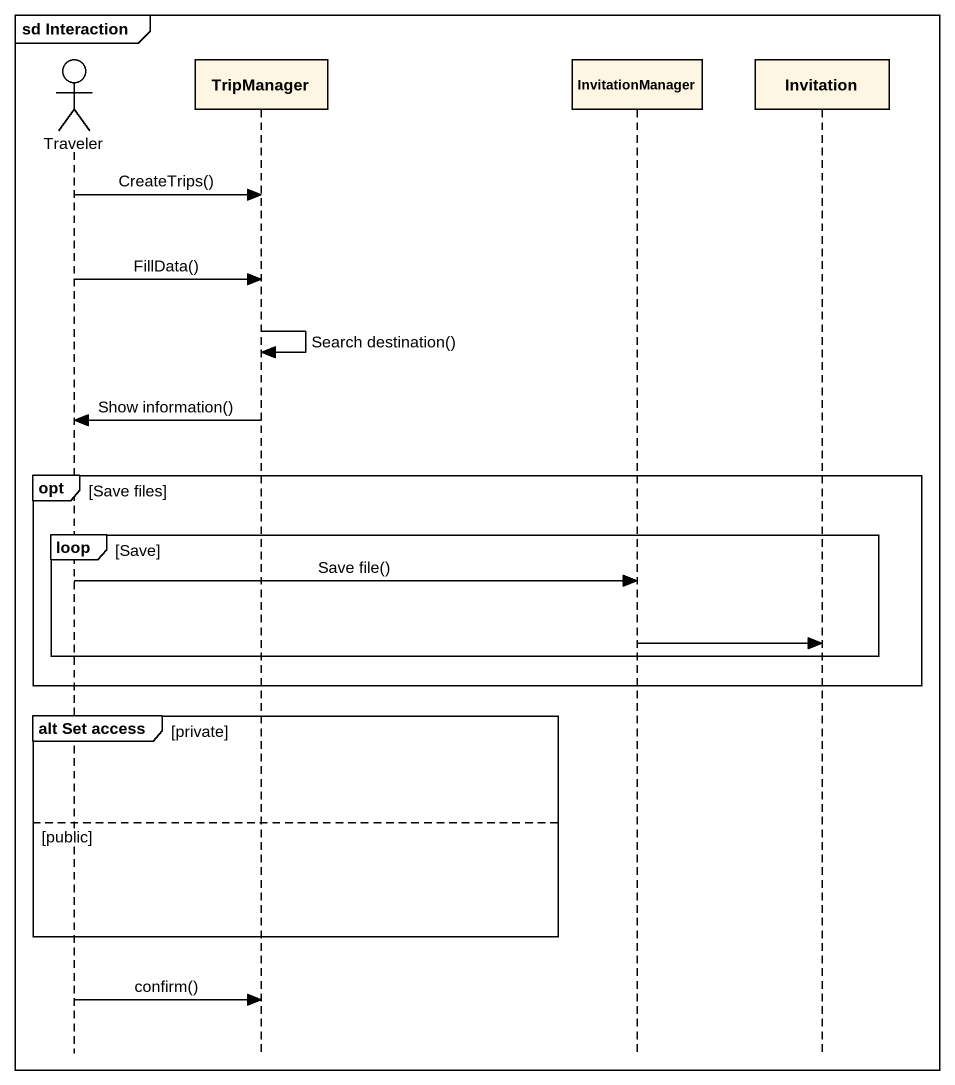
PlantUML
@startuml
mainframe sd Interaction
hide footbox
actor Traveler
participant TripManager
participant InvitationManager
participant Invitation

Traveler -> TripManager : CreateTrips()
Traveler -> TripManager : FillData()
TripManager -> TripManager : Search destination()
TripManager -> Traveler : Show information()
opt Save files
  loop Save
    Traveler -> InvitationManager : Save file()
    InvitationManager -> Invitation
  end
end
group alt Set access [private]
else public
end
Traveler -> TripManager : confirm()
@enduml
